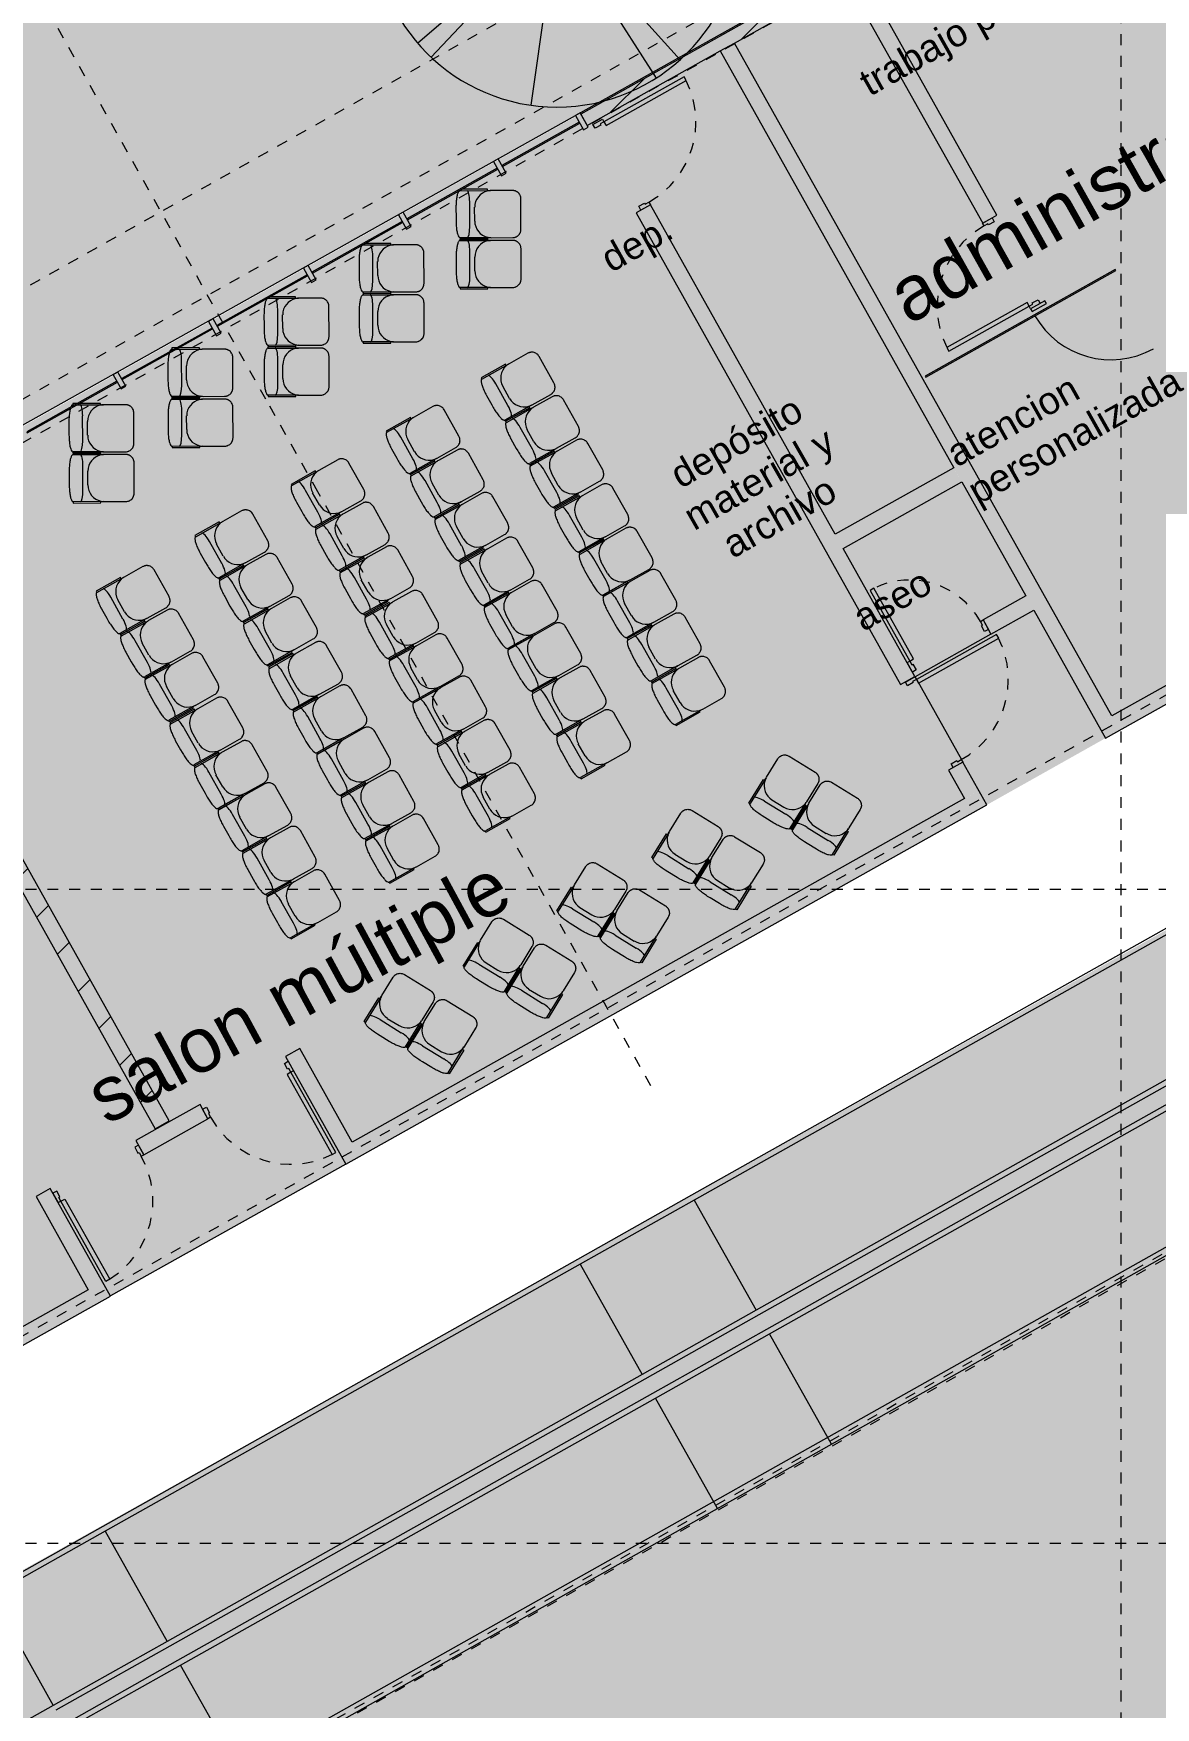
# Model space of a CAD drawing. Header units: metres. Extents: x -11.7 to 73.2, y 41.7 to 99.3.
# Drawn here: x 32.16 to 42.45, y 63.12 to 78.48 of the extents above; entities that cross this region are included whole.
import ezdxf

# ---------------------------------------------------------------- set-up
doc = ezdxf.new("R2010")
doc.units = ezdxf.units.M
for name, pattern in [('Basculante', [0.004, 0.0025, -0.0015]), ('LineaDiscontinua-1_5mm', [0.003, 0.0015, -0.0015]), ('LíneaDeRejilla', [0.021, 0.012, -0.003, 0.003, -0.003]), ('Oculto', [0.006, 0.004, -0.002]), ('Overhead', [0.004, 0.0025, -0.0015])]:
    doc.linetypes.add(name, pattern=pattern)
for name, color, linetype, lineweight in [('A-BRND', 11, 'Continuous', 5), ('A-DETL-GENF', 92, 'Continuous', 5), ('A-DETL-LNOC', 90, 'Oculto', 5), ('A-FLOR-PROY', 1, 'Overhead', 5), ('A-GLAZ-CURT', 52, 'Continuous', 9), ('A-GLAZ-CWMG', 51, 'Continuous', 13), ('A-MURO-ACHU', 111, 'Continuous', 9), ('A-PISO', 51, 'Continuous', 9), ('A-PISO-ACHU', 8, 'Continuous', 9), ('A-PISO-RAMP', 51, 'Continuous', 5), ('A-PSAJ-ARBOL', 71, 'Continuous', 5), ('A-PUER', 31, 'Continuous', 5), ('A-PUER-MARC', 31, 'Continuous', 9), ('A-TEXT-NOTA', 2, 'Continuous', 5), ('A-VENT-CORT', 52, 'Continuous', 5), ('A-VENT-CORT-MARC', 51, 'Continuous', 5), ('A-WALL', 113, 'Continuous', 18), ('I-MOBI', 30, 'Continuous', 5), ('S-REJI', 1, 'Continuous', 5)]:
    doc.layers.add(name, color=color, linetype=linetype, lineweight=lineweight)
doc.styles.add('Arial', font='Arial.ttf', dxfattribs={"height": 0.5})
doc.styles.add('Arial_3', font='Arial.ttf', dxfattribs={"height": 0.25})
pattern_1 = [(45, (0, 0), (-0.265165, 0.265165), [])]

# ---------------------------------------------------------------- blocks, each defined once
blk = doc.blocks.new('Puerta-Batiente-HojaLisa - 900x2200-1042010-Nivel 1')
at = {"layer": 'A-PUER'}
for p, q in [((-0.422, -0.919), (-0.422, -0.075)), ((-0.422, -0.075), (-0.382, -0.075)), ((-0.382, -0.075), (-0.382, -0.919)), ((-0.382, -0.919), (-0.422, -0.919))]:
    blk.add_line(p, q, dxfattribs=at)
at = {"layer": 'A-PUER', "linetype": 'LineaDiscontinua-1_5mm'}
blk.add_arc((-0.422, -0.075), 0.844, 272.7165, 0, dxfattribs=at)
at = {"layer": 'A-PUER-MARC'}
for p, q in [((-0.41, 0.025), (-0.45, 0.025)), ((-0.45, 0.025), (-0.45, -0.075)), ((-0.41, -0.035), (-0.41, 0.025)), ((0.45, 0.025), (0.41, 0.025)), ((0.41, 0.025), (0.41, -0.035)), ((0.45, -0.075), (0.45, 0.025)), ((-0.45, -0.075), (-0.422, -0.075)), ((-0.422, -0.075), (-0.422, -0.035)), ((-0.422, -0.035), (-0.41, -0.035)), ((0.41, -0.035), (0.422, -0.035)), ((0.422, -0.035), (0.422, -0.075)), ((0.422, -0.075), (0.45, -0.075))]:
    blk.add_line(p, q, dxfattribs=at)
blk = doc.blocks.new('Puerta-Batiente-HojaLisa - 900x2200-1042033-Nivel 1')
at = {"layer": 'A-PUER'}
for p, q in [((-0.382, 0.919), (-0.422, 0.919)), ((-0.422, 0.919), (-0.422, 0.075)), ((-0.382, 0.075), (-0.382, 0.919)), ((-0.422, 0.075), (-0.382, 0.075))]:
    blk.add_line(p, q, dxfattribs=at)
at = {"layer": 'A-PUER', "linetype": 'LineaDiscontinua-1_5mm'}
blk.add_arc((-0.422, 0.075), 0.844, 360, 87.2835, dxfattribs=at)
at = {"layer": 'A-PUER-MARC'}
for p, q in [((-0.45, -0.025), (-0.45, 0.075)), ((-0.45, 0.075), (-0.422, 0.075)), ((-0.422, 0.075), (-0.422, 0.035)), ((-0.422, 0.035), (-0.41, 0.035)), ((-0.41, 0.035), (-0.41, -0.025)), ((0.41, 0.035), (0.422, 0.035)), ((0.41, -0.025), (0.41, 0.035)), ((0.422, 0.035), (0.422, 0.075)), ((0.422, 0.075), (0.45, 0.075)), ((0.45, 0.075), (0.45, -0.025)), ((-0.41, -0.025), (-0.45, -0.025)), ((0.45, -0.025), (0.41, -0.025))]:
    blk.add_line(p, q, dxfattribs=at)
blk = doc.blocks.new('M_RPC Tree - Deciduous - Scarlet Oak - 6 mts-1356157-Nivel 1')
at = {"layer": 'A-PSAJ-ARBOL'}
for q in [(-0.539, 1.598), (-0.239, 1.669), (0.634, 1.563), (-0.848, 1.458), (1.032, 1.334), (-1.409, 0.927), (-1.323, 1.046), (1.585, 0.575), (1.673, 0.215), (-1.615, -0.485), (-1.277, -1.101), (-1.155, -1.229), (-0.24, -1.669), (0.91, -1.42), (1.129, -1.253), (1.587, -0.57)]:
    blk.add_line((0, 0), q, dxfattribs=at)
for start, end in [(360, 180), (180, 360)]:
    blk.add_arc((0, 0), 1.687, start, end, dxfattribs=at)
blk = doc.blocks.new('Panel de sistema - Vidrio-10-1633758-Nivel 1')
at = {"layer": 'A-GLAZ-CURT'}
for p, q in [((0.475, 0.005), (-0.475, 0.005)), ((-0.475, 0.005), (-0.475, -0.005)), ((0.475, -0.005), (0.475, 0.005)), ((-0.475, -0.005), (0.475, -0.005))]:
    blk.add_line(p, q, dxfattribs=at)
blk = doc.blocks.new('Panel de sistema - Vidrio-10-1771771-Nivel 1')
at = {"layer": 'A-GLAZ-CURT'}
for p, q in [((0.406, 0.005), (-0.406, 0.005)), ((-0.406, 0.005), (-0.406, -0.005)), ((0.406, -0.005), (0.406, 0.005)), ((-0.406, -0.005), (0.406, -0.005))]:
    blk.add_line(p, q, dxfattribs=at)
blk = doc.blocks.new('Montante rectangular - 50x150-V2-Nivel 1')
at = {"layer": 'A-GLAZ-CWMG'}
for p, q in [((-0.025, 0.075), (0.025, 0.075)), ((-0.025, -0.075), (-0.025, 0.075)), ((0.025, 0.075), (0.025, -0.075)), ((0.025, -0.075), (-0.025, -0.075))]:
    blk.add_line(p, q, dxfattribs=at)
blk = doc.blocks.new('M_Door-Curtain-Wall-Single-Glass - M_Door-Curtain-Wall-Single-Glass-1594225-Nivel 1')
at = {"layer": 'A-PUER'}
blk.add_arc((0.4, 0.0508), 0.8, 90.36112, 180, dxfattribs=at)
blk = doc.blocks.new('Panel de sistema - Vidrio-10-1113093-Nivel 1')
at = {"layer": 'A-GLAZ-CURT'}
for p, q in [((0.5, 0.005), (-0.5, 0.005)), ((-0.5, 0.005), (-0.5, -0.005)), ((0.5, -0.005), (0.5, 0.005)), ((-0.5, -0.005), (0.5, -0.005))]:
    blk.add_line(p, q, dxfattribs=at)
blk = doc.blocks.new('Montante rectangular - 50x150-1633856-Nivel 1')
at = {"layer": 'A-GLAZ-CWMG'}
for p, q in [((-0.05, 0.075), (0, 0.075)), ((-0.05, -0.075), (-0.05, 0.075)), ((0, 0.075), (0, -0.075)), ((0, -0.075), (-0.05, -0.075))]:
    blk.add_line(p, q, dxfattribs=at)
blk = doc.blocks.new('Puerta-Batiente-HojaLisa - 800x2200-1180584-Nivel 1')
at = {"layer": 'A-PUER'}
for p, q in [((-0.332, 0.819), (-0.372, 0.819)), ((-0.372, 0.819), (-0.372, 0.075)), ((-0.332, 0.075), (-0.332, 0.819)), ((-0.372, 0.075), (-0.332, 0.075))]:
    blk.add_line(p, q, dxfattribs=at)
at = {"layer": 'A-PUER', "linetype": 'LineaDiscontinua-1_5mm'}
blk.add_arc((-0.372, 0.075), 0.744, 360, 86.9181, dxfattribs=at)
at = {"layer": 'A-PUER-MARC'}
for p, q in [((-0.4, -0.025), (-0.4, 0.075)), ((-0.4, 0.075), (-0.372, 0.075)), ((-0.372, 0.075), (-0.372, 0.035)), ((-0.372, 0.035), (-0.36, 0.035)), ((-0.36, 0.035), (-0.36, -0.025)), ((0.36, 0.035), (0.372, 0.035)), ((0.36, -0.025), (0.36, 0.035)), ((0.372, 0.035), (0.372, 0.075)), ((0.372, 0.075), (0.4, 0.075)), ((0.4, 0.075), (0.4, -0.025)), ((-0.36, -0.025), (-0.4, -0.025)), ((0.4, -0.025), (0.36, -0.025))]:
    blk.add_line(p, q, dxfattribs=at)
blk = doc.blocks.new('M_Seating-Auditorium - 457 x 610mm-1699441-Nivel 1')
at = {"layer": 'I-MOBI'}
for p, q in [((0.3, 0.495), (0.021, 0.495)), ((-0.055, 0.419), (-0.055, 0.222)), ((0.377, 0.222), (0.377, 0.419)), ((-0.052, 0.19), (-0.068, 0.19)), ((-0.068, 0.19), (-0.068, -0.065)), ((-0.055, -0.064), (-0.055, 0.215)), ((0.389, 0.19), (0.373, 0.19)), ((0.377, 0.215), (0.377, -0.064)), ((0.389, -0.065), (0.389, 0.19)), ((0.275, 0.025), (0.046, 0.025)), ((0.224, 0.07), (0.097, 0.07)), ((-0.068, -0.065), (-0.055, -0.065)), ((0.097, -0.101), (0.197, -0.101)), ((0.197, -0.101), (0.224, -0.101)), ((0.377, -0.065), (0.389, -0.065))]:
    blk.add_line(p, q, dxfattribs=at)
for centre, major_axis, ratio, start_param, end_param in [((0.097, 0.222), (-0.152, 0), 0.996195, 0.209748, 1.570796), ((0.224, 0.222), (0.152, 0), 0.996195, 4.712389, 6.067787), ((0.046, 0.001), (0.102, 0), 0.236052, 1.570796, 3.141593), ((0.275, 0.001), (0.102, 0), 0.236052, 0, 1.570796)]:
    blk.add_ellipse(centre, major_axis=major_axis, ratio=ratio, start_param=start_param, end_param=end_param, dxfattribs=at)
for points, knots in [([(0.021, 0.495), (0.015, 0.495), (0.007, 0.494), (-0.004, 0.491), (-0.015, 0.486), (-0.027, 0.479), (-0.037, 0.469), (-0.042, 0.461), (-0.046, 0.455), (-0.049, 0.45), (-0.051, 0.444), (-0.053, 0.438), (-0.055, 0.429), (-0.055, 0.423), (-0.055, 0.419)], [0, 0, 0, 0, 0.142857, 0.214286, 0.285714, 0.428571, 0.571429, 0.625, 0.678571, 0.732143, 0.785714, 0.839286, 0.892857, 1, 1, 1, 1]), ([(0.377, 0.419), (0.377, 0.425), (0.376, 0.433), (0.372, 0.444), (0.368, 0.454), (0.361, 0.466), (0.351, 0.476), (0.343, 0.482), (0.337, 0.485), (0.332, 0.488), (0.326, 0.49), (0.319, 0.492), (0.311, 0.494), (0.305, 0.495), (0.3, 0.495)], [0, 0, 0, 0, 0.142857, 0.214286, 0.285714, 0.428571, 0.571429, 0.625, 0.678571, 0.732143, 0.785714, 0.839286, 0.892857, 1, 1, 1, 1]), ([(0.224, -0.101), (0.232, -0.101), (0.248, -0.1), (0.271, -0.099), (0.294, -0.097), (0.321, -0.093), (0.35, -0.086), (0.368, -0.078), (0.375, -0.07), (0.377, -0.067), (0.377, -0.065)], [0, 0, 0, 0, 0.1, 0.2, 0.3, 0.4, 0.6, 0.8, 0.9, 1, 1, 1, 1])]:
    blk.add_open_spline(points, degree=3, knots=knots, dxfattribs=at)
for points in [[(-0.055, 0.222), (-0.055, 0.217), (-0.055, 0.206), (-0.053, 0.195), (-0.052, 0.19)], [(0.373, 0.19), (0.374, 0.195), (0.376, 0.206), (0.377, 0.217), (0.377, 0.222)], [(-0.055, -0.065), (-0.055, -0.067), (-0.054, -0.071), (-0.048, -0.076), (-0.039, -0.081), (-0.027, -0.086), (-0.011, -0.091), (0.007, -0.094), (0.028, -0.097), (0.05, -0.099), (0.073, -0.101), (0.089, -0.101), (0.097, -0.101)]]:
    blk.add_open_spline(points, degree=3, dxfattribs=at)
blk = doc.blocks.new('M_Seating-Auditorium - 457 x 610mm-V31-Nivel 1')
at = {"layer": 'I-MOBI'}
for p, q in [((0.3, 0.495), (0.021, 0.495)), ((-0.055, 0.419), (-0.055, 0.222)), ((0.377, 0.222), (0.377, 0.419)), ((-0.052, 0.19), (-0.068, 0.19)), ((-0.068, 0.19), (-0.068, -0.001)), ((-0.055, -0.024), (-0.055, 0.215)), ((0.389, 0.19), (0.373, 0.19)), ((0.377, 0.215), (0.377, -0.064)), ((0.389, -0.065), (0.389, 0.19)), ((0.275, 0.025), (0.046, 0.025)), ((0.224, 0.07), (0.097, 0.07)), ((-0.068, -0.021), (-0.068, -0.065)), ((-0.068, -0.065), (-0.055, -0.065)), ((-0.055, -0.064), (-0.055, -0.044)), ((0.097, -0.101), (0.197, -0.101)), ((0.197, -0.101), (0.224, -0.101)), ((0.377, -0.065), (0.389, -0.065))]:
    blk.add_line(p, q, dxfattribs=at)
for centre, major_axis, ratio, start_param, end_param in [((0.097, 0.222), (-0.152, 0), 0.996195, 0.209748, 1.570796), ((0.224, 0.222), (0.152, 0), 0.996195, 4.712389, 6.067787), ((0.046, 0.001), (0.102, 0), 0.236052, 1.570796, 3.141593), ((0.275, 0.001), (0.102, 0), 0.236052, 0, 1.570796)]:
    blk.add_ellipse(centre, major_axis=major_axis, ratio=ratio, start_param=start_param, end_param=end_param, dxfattribs=at)
for points, knots in [([(0.021, 0.495), (0.015, 0.495), (0.007, 0.494), (-0.004, 0.491), (-0.015, 0.486), (-0.027, 0.479), (-0.037, 0.469), (-0.042, 0.461), (-0.046, 0.455), (-0.049, 0.45), (-0.051, 0.444), (-0.053, 0.438), (-0.055, 0.429), (-0.055, 0.423), (-0.055, 0.419)], [0, 0, 0, 0, 0.142857, 0.214286, 0.285714, 0.428571, 0.571429, 0.625, 0.678571, 0.732143, 0.785714, 0.839286, 0.892857, 1, 1, 1, 1]), ([(0.377, 0.419), (0.377, 0.425), (0.376, 0.433), (0.372, 0.444), (0.368, 0.454), (0.361, 0.466), (0.351, 0.476), (0.343, 0.482), (0.337, 0.485), (0.332, 0.488), (0.326, 0.49), (0.319, 0.492), (0.311, 0.494), (0.305, 0.495), (0.3, 0.495)], [0, 0, 0, 0, 0.142857, 0.214286, 0.285714, 0.428571, 0.571429, 0.625, 0.678571, 0.732143, 0.785714, 0.839286, 0.892857, 1, 1, 1, 1]), ([(-0.055, -0.065), (-0.055, -0.067), (-0.054, -0.071), (-0.048, -0.076), (-0.041, -0.08), (-0.035, -0.083), (-0.034, -0.083)], [0, 0, 0, 0, 0.1, 0.2, 0.3, 0.3410206, 0.3410206, 0.3410206, 0.3410206]), ([(-0.02, -0.088), (-0.017, -0.089), (-0.008, -0.091), (0.007, -0.094), (0.028, -0.097), (0.05, -0.099), (0.073, -0.101), (0.089, -0.101), (0.097, -0.101)], [0.4432383, 0.4432383, 0.4432383, 0.4432383, 0.5, 0.6, 0.7, 0.8, 0.9, 1, 1, 1, 1]), ([(0.224, -0.101), (0.232, -0.101), (0.248, -0.1), (0.271, -0.099), (0.294, -0.097), (0.321, -0.093), (0.35, -0.086), (0.368, -0.078), (0.375, -0.07), (0.377, -0.067), (0.377, -0.065)], [0, 0, 0, 0, 0.1, 0.2, 0.3, 0.4, 0.6, 0.8, 0.9, 1, 1, 1, 1])]:
    blk.add_open_spline(points, degree=3, knots=knots, dxfattribs=at)
for points in [[(-0.055, 0.222), (-0.055, 0.217), (-0.055, 0.206), (-0.053, 0.195), (-0.052, 0.19)], [(0.373, 0.19), (0.374, 0.195), (0.376, 0.206), (0.377, 0.217), (0.377, 0.222)]]:
    blk.add_open_spline(points, degree=3, dxfattribs=at)
blk = doc.blocks.new('M_Seating-Auditorium - 457 x 610mm-V33-Nivel 1')
at = {"layer": 'I-MOBI'}
for p, q in [((0.3, 0.495), (0.021, 0.495)), ((-0.055, 0.419), (-0.055, 0.222)), ((0.377, 0.222), (0.377, 0.419)), ((-0.052, 0.19), (-0.068, 0.19)), ((-0.068, 0.19), (-0.068, -0.046)), ((-0.055, -0.064), (-0.055, 0.215)), ((0.389, 0.19), (0.373, 0.19)), ((0.377, 0.215), (0.377, -0.064)), ((0.389, -0.065), (0.389, 0.19)), ((0.275, 0.025), (0.046, 0.025)), ((0.224, 0.07), (0.097, 0.07)), ((0.097, -0.101), (0.197, -0.101)), ((0.197, -0.101), (0.224, -0.101)), ((0.377, -0.065), (0.389, -0.065))]:
    blk.add_line(p, q, dxfattribs=at)
for centre, major_axis, ratio, start_param, end_param in [((0.097, 0.222), (-0.152, 0), 0.996195, 0.209748, 1.570796), ((0.224, 0.222), (0.152, 0), 0.996195, 4.712389, 6.067787), ((0.046, 0.001), (0.102, 0), 0.236052, 1.570796, 3.141593), ((0.275, 0.001), (0.102, 0), 0.236052, 0, 1.570796)]:
    blk.add_ellipse(centre, major_axis=major_axis, ratio=ratio, start_param=start_param, end_param=end_param, dxfattribs=at)
for points, knots in [([(0.021, 0.495), (0.015, 0.495), (0.007, 0.494), (-0.004, 0.491), (-0.015, 0.486), (-0.027, 0.479), (-0.037, 0.469), (-0.042, 0.461), (-0.046, 0.455), (-0.049, 0.45), (-0.051, 0.444), (-0.053, 0.438), (-0.055, 0.429), (-0.055, 0.423), (-0.055, 0.419)], [0, 0, 0, 0, 0.142857, 0.214286, 0.285714, 0.428571, 0.571429, 0.625, 0.678571, 0.732143, 0.785714, 0.839286, 0.892857, 1, 1, 1, 1]), ([(0.377, 0.419), (0.377, 0.425), (0.376, 0.433), (0.372, 0.444), (0.368, 0.454), (0.361, 0.466), (0.351, 0.476), (0.343, 0.482), (0.337, 0.485), (0.332, 0.488), (0.326, 0.49), (0.319, 0.492), (0.311, 0.494), (0.305, 0.495), (0.3, 0.495)], [0, 0, 0, 0, 0.142857, 0.214286, 0.285714, 0.428571, 0.571429, 0.625, 0.678571, 0.732143, 0.785714, 0.839286, 0.892857, 1, 1, 1, 1]), ([(0.224, -0.101), (0.232, -0.101), (0.248, -0.1), (0.271, -0.099), (0.294, -0.097), (0.321, -0.093), (0.35, -0.086), (0.368, -0.078), (0.375, -0.07), (0.377, -0.067), (0.377, -0.065)], [0, 0, 0, 0, 0.1, 0.2, 0.3, 0.4, 0.6, 0.8, 0.9, 1, 1, 1, 1])]:
    blk.add_open_spline(points, degree=3, knots=knots, dxfattribs=at)
for points in [[(-0.055, 0.222), (-0.055, 0.217), (-0.055, 0.206), (-0.053, 0.195), (-0.052, 0.19)], [(0.373, 0.19), (0.374, 0.195), (0.376, 0.206), (0.377, 0.217), (0.377, 0.222)], [(-0.055, -0.065), (-0.055, -0.067), (-0.054, -0.071), (-0.048, -0.076), (-0.039, -0.081), (-0.027, -0.086), (-0.011, -0.091), (0.007, -0.094), (0.028, -0.097), (0.05, -0.099), (0.073, -0.101), (0.089, -0.101), (0.097, -0.101)]]:
    blk.add_open_spline(points, degree=3, dxfattribs=at)
blk = doc.blocks.new('M_Seating-Auditorium - 457 x 610mm-1736665-Nivel 1')
at = {"layer": 'I-MOBI'}
for p, q in [((-0.068, 0.065), (-0.055, 0.065)), ((-0.068, -0.19), (-0.068, 0.065)), ((-0.055, 0.064), (-0.055, -0.215)), ((0.097, 0.101), (0.197, 0.101)), ((0.197, 0.101), (0.224, 0.101)), ((0.377, 0.065), (0.389, 0.065)), ((0.377, -0.215), (0.377, 0.064)), ((0.389, 0.065), (0.389, -0.19)), ((0.275, -0.025), (0.046, -0.025)), ((0.224, -0.07), (0.097, -0.07)), ((-0.052, -0.19), (-0.068, -0.19)), ((-0.055, -0.419), (-0.055, -0.222)), ((0.389, -0.19), (0.373, -0.19)), ((0.377, -0.222), (0.377, -0.419)), ((0.3, -0.495), (0.021, -0.495))]:
    blk.add_line(p, q, dxfattribs=at)
for centre, major_axis, ratio, start_param, end_param in [((0.046, -0.001), (-0.102, 0), 0.236052, 0, 1.570796), ((0.097, -0.222), (0.152, 0), 0.996195, 1.570796, 2.931845), ((0.224, -0.222), (0.152, 0), 0.996195, 0.215398, 1.570796), ((0.275, -0.001), (-0.102, 0), 0.236052, 1.570796, 3.141593)]:
    blk.add_ellipse(centre, major_axis=major_axis, ratio=ratio, start_param=start_param, end_param=end_param, dxfattribs=at)
for points, knots in [([(-0.055, 0.065), (-0.055, 0.067), (-0.054, 0.071), (-0.046, 0.078), (-0.028, 0.087), (0, 0.093), (0.028, 0.097), (0.05, 0.099), (0.073, 0.101), (0.089, 0.101), (0.097, 0.101)], [-1, -1, -1, -1, -0.9, -0.8, -0.6, -0.4, -0.3, -0.2, -0.1, 0, 0, 0, 0]), ([(0.021, -0.495), (0.017, -0.495), (0.01, -0.494), (0.002, -0.492), (-0.004, -0.49), (-0.01, -0.488), (-0.016, -0.485), (-0.021, -0.482), (-0.029, -0.476), (-0.039, -0.466), (-0.047, -0.454), (-0.051, -0.444), (-0.054, -0.433), (-0.055, -0.425), (-0.055, -0.419)], [-1, -1, -1, -1, -0.892857, -0.839286, -0.785714, -0.732143, -0.678571, -0.625, -0.571429, -0.428571, -0.285714, -0.214286, -0.142857, 0, 0, 0, 0]), ([(0.377, -0.419), (0.377, -0.423), (0.376, -0.429), (0.374, -0.438), (0.372, -0.444), (0.37, -0.45), (0.367, -0.455), (0.364, -0.461), (0.358, -0.469), (0.348, -0.479), (0.336, -0.486), (0.326, -0.491), (0.315, -0.494), (0.306, -0.495), (0.3, -0.495)], [-1, -1, -1, -1, -0.892857, -0.839286, -0.785714, -0.732143, -0.678571, -0.625, -0.571429, -0.428571, -0.285714, -0.214286, -0.142857, 0, 0, 0, 0])]:
    blk.add_open_spline(points, degree=3, knots=knots, dxfattribs=at)
for points in [[(0.224, 0.101), (0.232, 0.101), (0.248, 0.1), (0.271, 0.099), (0.294, 0.097), (0.314, 0.094), (0.332, 0.09), (0.348, 0.086), (0.361, 0.081), (0.37, 0.076), (0.375, 0.07), (0.377, 0.067), (0.377, 0.065)], [(-0.055, -0.222), (-0.055, -0.217), (-0.055, -0.206), (-0.053, -0.195), (-0.052, -0.19)], [(0.373, -0.19), (0.374, -0.195), (0.376, -0.206), (0.377, -0.217), (0.377, -0.222)]]:
    blk.add_open_spline(points, degree=3, dxfattribs=at)
blk = doc.blocks.new('Top Rail Type - Top Rail_Internal_-V35-Nivel 1')
at = {"layer": 'A-BRND'}
for p, q in [((42.554, 70.269), (38.196, 67.819)), ((42.579, 70.226), (38.221, 67.775)), ((38.196, 67.819), (37.15, 67.231)), ((38.221, 67.775), (37.175, 67.187)), ((37.15, 67.231), (32.792, 64.78)), ((37.175, 67.187), (32.816, 64.737)), ((32.792, 64.78), (31.746, 64.192)), ((32.816, 64.737), (31.77, 64.149))]:
    blk.add_line(p, q, dxfattribs=at)
at = {"layer": 'A-BRND', "linetype": 'Basculante'}
for p, q in [((39.464, 65.564), (43.822, 68.014)), ((39.489, 65.52), (43.847, 67.97)), ((38.418, 64.975), (39.464, 65.564)), ((38.443, 64.932), (39.489, 65.52)), ((34.06, 62.525), (38.418, 64.975)), ((34.084, 62.481), (38.443, 64.932))]:
    blk.add_line(p, q, dxfattribs=at)
blk = doc.blocks.new('Top Rail Type - Top Rail_Internal_-V36-Nivel 1')
at = {"layer": 'A-BRND'}
for p, q in [((43.147, 69.215), (38.789, 66.765)), ((43.172, 69.171), (38.813, 66.721)), ((38.887, 66.59), (43.245, 69.041)), ((38.911, 66.547), (43.27, 68.997)), ((38.789, 66.765), (37.743, 66.176)), ((38.813, 66.721), (37.767, 66.133)), ((37.841, 66.002), (38.887, 66.59)), ((37.865, 65.958), (38.911, 66.547)), ((37.743, 66.176), (33.384, 63.726)), ((37.767, 66.133), (33.409, 63.682)), ((33.483, 63.552), (37.841, 66.002)), ((33.507, 63.508), (37.865, 65.958)), ((33.384, 63.726), (32.338, 63.138)), ((33.409, 63.682), (32.363, 63.094)), ((32.437, 62.963), (33.483, 63.552)), ((32.461, 62.92), (33.507, 63.508)), ((32.338, 63.138), (31.759, 62.812))]:
    blk.add_line(p, q, dxfattribs=at)

msp = doc.modelspace()

# ---------------------------------------------------------------- hatches: boundary and pattern name
at = {"layer": 'A-DETL-GENF'}
h = msp.add_hatch(color=9, dxfattribs=at)
h.paths.add_polyline_path([(42.052, 72.219), (43.761, 73.176), (43.199, 74.15), (43.252, 74.181), (43.667, 73.441), (43.689, 73.453), (43.554, 73.694), (43.558, 73.696), (43.279, 74.195), (43.334, 74.226), (43.341, 74.213), (44.737, 74.996), (44.62, 75.204), (45.299, 75.583), (45.798, 75.861), (45.871, 75.73), (44.824, 75.146), (45.411, 74.101), (48.022, 75.565), (47.439, 76.604), (46.482, 76.07), (46.409, 76.201), (47.366, 76.734), (46.324, 78.594), (43.713, 77.13), (44.36, 75.975), (44.229, 75.902), (43.508, 77.188), (46.25, 78.725), (44.56, 81.739), (44.609, 81.768), (44.555, 81.87), (44.569, 81.877), (44.56, 81.892), (38.46, 78.473), (38.526, 78.357), (38.591, 78.393), (42.048, 72.226)], flags=0)
h.paths.add_polyline_path([(41.322, 75.93), (41.308, 75.954), (41.439, 76.028), (41.453, 76.003), (41.329, 75.934)], flags=0)
h.paths.add_polyline_path([(40.868, 76.739), (39.617, 78.968), (39.748, 79.042), (40.999, 76.813), (40.955, 76.788)], flags=0)
h.paths.add_polyline_path([(44.135, 79.393), (43.842, 79.917), (44.365, 80.21), (44.479, 80.62), (44.187, 81.142), (44.71, 81.435), (45.444, 80.127), (44.146, 79.399)], flags=0)
h.paths.add_polyline_path([(43.827, 80.433), (43.873, 80.38), (43.851, 80.376), (43.842, 80.38), (43.834, 80.389), (43.828, 80.41)], flags=0)
h.paths.add_polyline_path([(44.082, 80.249), (44.018, 80.264), (43.918, 80.297), (43.882, 80.314), (43.872, 80.334), (43.872, 80.353), (43.876, 80.382), (43.827, 80.433), (43.843, 80.529), (43.868, 80.624), (43.894, 80.69), (43.927, 80.752), (43.978, 80.82), (43.991, 80.827), (44.005, 80.831), (44.023, 80.821), (44.035, 80.804), (44.043, 80.825), (44.064, 80.853), (44.069, 80.855), (44.087, 80.856), (44.226, 80.804), (44.233, 80.801), (44.282, 80.771), (44.289, 80.745), (44.287, 80.727), (44.341, 80.696), (44.402, 80.651), (44.41, 80.638), (44.415, 80.618), (44.415, 80.587), (44.41, 80.553), (44.39, 80.476), (44.363, 80.4), (44.31, 80.295), (44.289, 80.277), (44.276, 80.27), (44.257, 80.264), (44.233, 80.262), (44.114, 80.277), (44.111, 80.263), (44.102, 80.253), (44.096, 80.25)], flags=0)
for color, points in [(7, [(33.895, 67.471), (35.022, 68.106), (34.47, 69.092), (34.601, 69.166), (35.081, 68.308), (40.701, 71.459), (40.555, 71.72), (40.685, 71.794), (40.905, 71.401), (41.995, 72.014), (41.337, 73.188), (40.944, 72.968), (40.871, 73.099), (41.264, 73.319), (40.677, 74.365), (39.586, 73.754), (40.245, 72.579), (40.115, 72.505), (37.687, 76.836), (37.818, 76.909), (39.513, 73.885), (40.603, 74.496), (38.46, 78.32), (38.526, 78.357), (38.465, 78.465), (30.298, 73.887), (33.341, 68.459), (33.685, 68.652), (33.758, 68.521), (33.414, 68.329), (33.894, 67.473)]), (10, [(51.012, 55.917), (54.381, 55.919), (54.381, 73.997), (49.207, 71.088), (47.969, 73.285), (26.695, 61.379), (27.997, 59.062), (49.236, 71.036), (49.236, 55.917), (49.279, 55.917)])]:
    msp.add_hatch(color=color, dxfattribs=at).paths.add_polyline_path(points, flags=0)
h = msp.add_hatch(color=7, dxfattribs=at)
h.paths.add_polyline_path([(25.241, 62.621), (26.287, 63.209), (26.217, 63.334), (26.17, 63.307), (25.727, 64.098), (25.6, 64.027), (25.551, 64.114), (25.678, 64.185), (25.535, 64.441), (26.328, 64.886), (26.964, 63.758), (28.008, 64.344), (27.373, 65.477), (28.167, 65.922), (28.803, 64.789), (29.84, 65.37), (29.207, 66.499), (30.001, 66.944), (30.634, 65.815), (32.66, 66.951), (32.18, 67.809), (32.311, 67.882), (32.865, 66.894), (33.894, 67.473), (33.414, 68.329), (33.169, 68.191), (33.096, 68.322), (33.341, 68.459), (30.292, 73.898), (21.638, 69.049), (25.241, 62.622)], flags=0)
h.paths.add_polyline_path([(25.532, 64.446), (25.19, 65.056), (25.984, 65.501), (26.326, 64.891), (25.535, 64.447)], flags=0)
h.paths.add_polyline_path([(27.364, 65.473), (27.021, 66.084), (27.815, 66.529), (28.157, 65.918), (27.373, 65.479)], flags=0)
h.paths.add_polyline_path([(24.781, 65.787), (24.095, 67.007), (24.889, 67.452), (25.574, 66.232), (24.817, 65.807)], flags=0)
h.paths.add_polyline_path([(29.198, 66.496), (28.856, 67.106), (29.65, 67.551), (29.992, 66.941), (29.207, 66.501)], flags=0)
h.paths.add_polyline_path([(26.609, 66.82), (25.923, 68.041), (26.717, 68.486), (27.403, 67.265), (26.729, 66.888)], flags=0)
h.paths.add_polyline_path([(23.683, 67.737), (23.34, 68.348), (23.344, 68.35), (22.71, 69.481), (23.504, 69.926), (24.139, 68.792), (24.136, 68.79), (24.476, 68.182), (24.205, 68.03)], flags=0)
h.paths.add_polyline_path([(28.441, 67.847), (27.755, 69.068), (28.549, 69.512), (29.234, 68.292), (28.891, 68.099)], flags=0)
h.paths.add_polyline_path([(25.513, 68.767), (25.171, 69.377), (25.183, 69.384), (24.548, 70.517), (25.342, 70.962), (25.978, 69.828), (25.965, 69.821), (26.307, 69.212), (25.923, 68.996)], flags=0)
h.paths.add_polyline_path([(27.354, 69.798), (27.012, 70.409), (27.015, 70.411), (26.38, 71.543), (27.174, 71.988), (27.808, 70.854), (27.806, 70.852), (28.147, 70.243), (27.403, 69.826)], flags=0)
at = {"layer": 'A-MURO-ACHU', "lineweight": 5}
h = msp.add_hatch(dxfattribs=at)
h.set_pattern_fill('FP_1', color=256, style=0, pattern_type=2)
h.set_pattern_definition(pattern_1)
h.paths.add_polyline_path([(37.239, 77.635), (39.763, 79.05), (39.748, 79.076), (50.216, 84.944), (50.23, 84.918), (54.311, 87.205), (54.311, 87.343), (37.18, 77.74), (37.203, 77.7)], flags=0)
at = {"layer": 'A-MURO-ACHU'}
h = msp.add_hatch(color=256, dxfattribs=at)
h.paths.add_polyline_path([(41.322, 75.93), (41.453, 76.003), (41.439, 76.028), (41.308, 75.954), (41.319, 75.935)], flags=0)
h.paths.add_polyline_path([(40.868, 76.739), (40.999, 76.813), (39.748, 79.042), (39.617, 78.968), (40.328, 77.7)], flags=0)
for points in [[(41.921, 72.145), (42.052, 72.219), (38.591, 78.393), (38.46, 78.32), (41.88, 72.219)], [(39.586, 73.754), (40.677, 74.365), (40.603, 74.496), (39.513, 73.885)], [(40.944, 72.968), (41.337, 73.188), (41.264, 73.319), (40.871, 73.099)], [(41.995, 72.014), (43.967, 73.12), (43.892, 73.25), (41.921, 72.145)], [(35.154, 68.177), (40.904, 71.403), (40.832, 71.532), (35.081, 68.308), (35.153, 68.179)], [(35.024, 68.104), (35.153, 68.179), (34.601, 69.166), (34.47, 69.092), (35.022, 68.106)], [(33.414, 68.329), (33.758, 68.521), (33.685, 68.652), (33.341, 68.459), (33.403, 68.349)], [(33.169, 68.191), (33.414, 68.329), (33.341, 68.459), (33.096, 68.322)], [(32.66, 66.951), (32.791, 67.025), (32.311, 67.882), (32.18, 67.809), (32.444, 67.338)], [(26.419, 63.281), (32.864, 66.896), (32.791, 67.025), (30.634, 65.815), (30.637, 65.81), (29.843, 65.365), (29.84, 65.37), (26.962, 63.757), (26.964, 63.752), (26.348, 63.407), (26.418, 63.283)]]:
    msp.add_hatch(color=256, dxfattribs=at).paths.add_polyline_path(points, flags=0)
h = msp.add_hatch(color=256, dxfattribs=at)
h.paths.add_polyline_path([(40.701, 71.459), (40.832, 71.532), (40.685, 71.794), (40.555, 71.72)], flags=0)
h.paths.add_polyline_path([(40.115, 72.505), (40.245, 72.579), (37.818, 76.909), (37.687, 76.836), (39.223, 74.096)], flags=0)
at = {"layer": 'A-MURO-ACHU', "lineweight": 5}
h = msp.add_hatch(dxfattribs=at)
h.set_pattern_fill('FP_1', color=256, style=0, pattern_type=2)
h.set_pattern_definition(pattern_1)
h.paths.add_polyline_path([(33.272, 68.429), (33.403, 68.502), (30.84, 73.073), (30.71, 73), (33.126, 68.69)], flags=0)
at = {"layer": 'A-PISO-ACHU'}
h = msp.add_hatch(color=256, dxfattribs=at)
h.paths.add_polyline_path([(-5.714, 41.658), (19.599, 41.658), (19.605, 42.464), (40.933, 42.478), (40.946, 41.658), (44.914, 41.658), (44.914, 42.48), (49.914, 42.481), (49.914, 42.473), (54.904, 42.467), (54.904, 41.658), (54.914, 41.658), (54.914, 42.487), (58.671, 42.49), (57.849, 43.512), (57.759, 43.633), (57.679, 43.76), (57.608, 43.893), (57.547, 44.031), (57.497, 44.173), (57.458, 44.319), (57.43, 44.467), (57.413, 44.616), (57.408, 44.767), (57.416, 57.285), (57.416, 79.65), (59.917, 86.617), (59.925, 86.624), (59.917, 86.63), (59.917, 92.022), (59.937, 92.025), (59.938, 92.176), (59.913, 92.171), (59.911, 92.211), (59.893, 92.408), (59.857, 92.628), (59.826, 92.772), (59.775, 92.954), (59.72, 93.115), (59.744, 93.126), (59.671, 93.306), (59.587, 93.481), (59.489, 93.654), (59.488, 93.656), (59.386, 93.814), (59.271, 93.971), (59.146, 94.12), (59.012, 94.261), (58.87, 94.394), (58.719, 94.517), (58.562, 94.631), (58.397, 94.735), (58.227, 94.828), (58.05, 94.911), (57.87, 94.983), (57.685, 95.043), (57.496, 95.092), (57.305, 95.129), (57.079, 95.156), (56.886, 95.167), (56.707, 95.167), (56.506, 95.154), (56.311, 95.129), (56.119, 95.092), (55.93, 95.043), (55.744, 94.983), (55.563, 94.911), (55.393, 94.831), (25.532, 78.496), (-2.224, 62.875), (-2.521, 62.641), (-2.81, 62.398), (-3.092, 62.145), (-3.365, 61.884), (-3.63, 61.615), (-3.887, 61.338), (-4.184, 60.991), (-4.425, 60.691), (-4.656, 60.384), (-4.861, 60.093), (-5.072, 59.772), (-5.273, 59.444), (-5.464, 59.111), (-5.601, 58.856), (-5.77, 58.518), (-5.928, 58.175), (-6.075, 57.827), (-6.227, 57.429), (-6.336, 57.118), (26.988, 75.873), (54.461, 90.902), (54.461, 90.864), (54.482, 90.875), (54.482, 87.45), (54.461, 87.439), (54.461, 46.001), (-5.712, 46.001)], flags=0)
h.paths.add_polyline_path([(67.406, 45.89), (67.409, 50.912), (73.16, 50.909), (73.16, 51.904), (68.416, 51.907), (68.415, 93.643), (68.405, 93.658), (68.398, 93.655), (66.287, 95.202), (66.248, 95.297), (66.229, 95.323), (66.151, 95.451), (66.084, 95.584), (66.026, 95.722), (65.979, 95.864), (65.943, 96.009), (65.938, 96.009), (65.891, 96.157), (65.918, 96.156), (65.916, 97.029), (65.889, 97.163), (69.835, 99.325), (65.321, 99.325), (65.213, 99.199), (65.126, 99.017), (65.053, 98.836), (64.992, 98.651), (64.944, 98.462), (64.907, 98.27), (64.884, 98.083), (64.892, 96.089), (64.918, 95.908), (64.958, 95.718), (65.01, 95.53), (65.075, 95.346), (65.151, 95.167), (65.238, 94.993), (65.337, 94.825), (65.447, 94.664), (65.566, 94.511), (67.438, 93.14), (67.412, 55.141), (65.53, 53.447), (65.421, 53.313), (65.321, 53.172), (65.231, 53.023), (65.157, 52.879), (65.108, 52.773), (65.051, 52.623), (65.004, 52.469), (64.968, 52.313), (64.941, 52.154), (64.926, 51.995), (64.92, 50.253), (64.92, 49.186), (64.917, 49.186), (64.913, 47.95), (64.976, 47.772), (65.051, 47.597), (65.137, 47.428), (65.233, 47.265), (65.34, 47.108), (65.456, 46.957), (65.581, 46.815), (65.715, 46.681), (65.858, 46.555), (66.008, 46.439), (66.165, 46.333), (66.328, 46.236), (66.498, 46.151), (66.672, 46.076), (66.851, 46.012), (67.033, 45.96), (67.218, 45.919)], flags=0)
h.paths.add_polyline_path([(20.152, 57.717), (49.236, 57.717), (49.236, 71.036), (27.997, 59.062), (26.695, 61.379), (20.172, 57.728)], flags=0)
h.paths.add_polyline_path([(-9.942, 67.27), (-9.634, 67.277), (-9.331, 67.295), (-9.026, 67.325), (-8.723, 67.366), (-8.422, 67.419), (22.136, 84.617), (49.022, 99.325), (42.771, 99.325), (20.68, 87.24), (-11.749, 68.989), (-11.749, 67.478), (-11.725, 67.475), (-11.434, 67.435), (-11.123, 67.378), (-10.839, 67.317), (-10.554, 67.291), (-10.248, 67.275)], flags=0)
h = msp.add_hatch(color=256, dxfattribs=at)
h.paths.add_polyline_path([(36.012, 46.001), (54.461, 46.001), (54.461, 47.467), (53.111, 47.467), (53.111, 48.267), (31.566, 48.267), (31.566, 48.252), (28.891, 48.252), (28.891, 48.267), (19.841, 48.267), (19.841, 48.252), (17.216, 48.252), (17.216, 48.267), (12.185, 48.267), (12.185, 47.467), (10.835, 47.468), (10.835, 49.341), (7.078, 47.231), (1.251, 57.627), (54.482, 87.45), (54.482, 90.875), (26.928, 75.839), (-5.708, 57.472), (-5.685, 46.001), (30.706, 46.001)], flags=0)
h.paths.add_polyline_path([(54.311, 47.617), (54.311, 48.267), (53.261, 48.267), (53.261, 47.617)], flags=0)

# ---------------------------------------------------------------- linework, layer by layer
at = {"layer": 'A-DETL-LNOC'}
msp.add_line((0.996, 57.315), (42.169, 80.395), dxfattribs=at)
at = {"layer": 'A-FLOR-PROY'}
msp.add_line((44.077, 82.871), (-1.628, 57.251), dxfattribs=at)
at = {"layer": 'A-PISO'}
for p, q in [((1.251, 57.627), (54.482, 87.45)), ((27.954, 59.138), (53.552, 73.53)), ((40.944, 72.968), (40.247, 72.577)), ((40.259, 72.554), (40.672, 71.818)), ((35.022, 68.106), (32.864, 66.896))]:
    msp.add_line(p, q, dxfattribs=at)
at = {"layer": 'A-PISO-RAMP'}
for p, q in [((27.997, 59.062), (49.236, 71.036)), ((38.221, 67.775), (38.789, 66.765)), ((37.175, 67.187), (37.743, 66.176)), ((39.48, 65.535), (38.911, 66.547)), ((38.435, 64.946), (37.865, 65.958)), ((32.816, 64.737), (33.384, 63.726)), ((31.77, 64.149), (32.338, 63.138)), ((34.079, 62.491), (33.507, 63.508))]:
    msp.add_line(p, q, dxfattribs=at)
at = {"layer": 'A-WALL'}
for p, q in [((54.461, 87.427), (37.18, 77.74)), ((38.591, 78.393), (39.617, 78.968)), ((39.617, 78.968), (40.868, 76.739)), ((40.999, 76.813), (39.748, 79.042)), ((42.052, 72.219), (38.591, 78.393)), ((37.239, 77.635), (38.46, 78.32)), ((38.46, 78.32), (40.603, 74.496)), ((37.18, 77.74), (37.239, 77.635)), ((37.818, 76.909), (37.687, 76.836)), ((37.687, 76.836), (40.115, 72.505)), ((39.513, 73.885), (37.818, 76.909)), ((40.868, 76.739), (40.999, 76.813)), ((41.439, 76.028), (41.308, 75.954)), ((41.308, 75.954), (41.322, 75.93)), ((41.322, 75.93), (41.453, 76.003)), ((41.453, 76.003), (41.439, 76.028)), ((40.603, 74.496), (39.513, 73.885)), ((39.586, 73.754), (40.677, 74.365)), ((40.677, 74.365), (41.264, 73.319)), ((40.245, 72.579), (39.586, 73.754)), ((41.264, 73.319), (40.871, 73.099)), ((40.944, 72.968), (41.337, 73.188)), ((41.337, 73.188), (41.995, 72.014)), ((43.761, 73.176), (42.052, 72.219)), ((30.71, 73), (33.272, 68.429)), ((33.403, 68.502), (30.84, 73.073)), ((40.871, 73.099), (40.944, 72.968)), ((41.995, 72.014), (43.967, 73.12)), ((40.115, 72.505), (40.245, 72.579)), ((40.685, 71.794), (40.555, 71.72)), ((40.905, 71.401), (40.685, 71.794)), ((40.555, 71.72), (40.701, 71.459)), ((40.701, 71.459), (35.081, 68.308)), ((35.024, 68.104), (40.905, 71.401)), ((34.601, 69.166), (34.47, 69.092)), ((35.081, 68.308), (34.601, 69.166)), ((34.47, 69.092), (35.024, 68.104)), ((33.685, 68.652), (33.341, 68.459)), ((33.414, 68.329), (33.758, 68.521)), ((33.758, 68.521), (33.685, 68.652)), ((33.341, 68.459), (33.096, 68.322)), ((33.272, 68.429), (33.403, 68.502)), ((33.096, 68.322), (33.169, 68.191)), ((33.169, 68.191), (33.414, 68.329)), ((32.311, 67.882), (32.18, 67.809)), ((32.18, 67.809), (32.66, 66.951)), ((32.865, 66.894), (32.311, 67.882)), ((26.288, 63.207), (32.865, 66.894)), ((32.66, 66.951), (30.634, 65.815))]:
    msp.add_line(p, q, dxfattribs=at)
at = {"layer": 'A-WALL', "lineweight": 9}
msp.add_line((38.46, 78.32), (38.591, 78.393), dxfattribs=at)
at = {"layer": 'S-REJI', "linetype": 'LíneaDeRejilla'}
for p, q in [((42.136, 86.274), (42.136, 52.601)), ((49.919, 85.137), (-1.877, 56.103)), ((34.29, 75.124), (31.234, 80.576)), ((50.427, 76.824), (1.79, 49.561)), ((34.766, 74.275), (34.29, 75.124)), ((37.822, 68.824), (34.766, 74.275)), ((50.384, 70.624), (6.753, 70.624)), ((50.384, 64.624), (6.753, 64.624))]:
    msp.add_line(p, q, dxfattribs=at)

# ---------------------------------------------------------------- block references
at = {"layer": 'A-BRND'}
for name in ['Top Rail Type - Top Rail_Internal_-V35-Nivel 1', 'Top Rail Type - Top Rail_Internal_-V36-Nivel 1']:
    msp.add_blockref(name, (0, 0), dxfattribs=at)
at = {"layer": 'A-PSAJ-ARBOL'}
msp.add_blockref('M_RPC Tree - Deciduous - Scarlet Oak - 6 mts-1356157-Nivel 1', (36.961, 79.492), dxfattribs=at)
at = {"layer": 'A-PUER'}
for name, p, rotation in [('Puerta-Batiente-HojaLisa - 900x2200-1042033-Nivel 1', (37.533, 77.265), 299.2725903057573), ('Puerta-Batiente-HojaLisa - 900x2200-1042033-Nivel 1', (41.153, 76.383), 119.3026643124506), ('M_Door-Curtain-Wall-Single-Glass - M_Door-Curtain-Wall-Single-Glass-1594225-Nivel 1', (42.283, 75.962), 119.272590305761), ('Puerta-Batiente-HojaLisa - 800x2200-1180584-Nivel 1', (40.559, 72.838), 29.27259030575729), ('Puerta-Batiente-HojaLisa - 900x2200-1042033-Nivel 1', (40.4, 72.149), 299.2725903057573), ('Puerta-Batiente-HojaLisa - 900x2200-1042033-Nivel 1', (34.114, 68.807), 209.2725903057564), ('Puerta-Batiente-HojaLisa - 900x2200-1042010-Nivel 1', (32.74, 68.037), 29.27259030575485)]:
    msp.add_blockref(name, p, dxfattribs=dict(at, rotation=rotation))
at = {"layer": 'A-VENT-CORT'}
for name, p, rotation in [('Panel de sistema - Vidrio-10-1771771-Nivel 1', (36.813, 77.463), 29.27259030575784), ('Panel de sistema - Vidrio-10-1633758-Nivel 1', (36, 77.008), 29.27259030575784), ('Panel de sistema - Vidrio-10-1633758-Nivel 1', (35.128, 76.519), 29.27259030575784), ('Panel de sistema - Vidrio-10-1633758-Nivel 1', (34.256, 76.03), 29.27259030575784), ('Panel de sistema - Vidrio-10-1113093-Nivel 1', (41.651, 76.066), 209.272590305765), ('Panel de sistema - Vidrio-10-1633758-Nivel 1', (33.384, 75.541), 29.27259030575784), ('Panel de sistema - Vidrio-10-1113093-Nivel 1', (40.779, 75.577), 209.272590305765), ('Panel de sistema - Vidrio-10-1633758-Nivel 1', (32.511, 75.052), 29.27259030575784)]:
    msp.add_blockref(name, p, dxfattribs=dict(at, rotation=rotation))
at = {"layer": 'A-VENT-CORT-MARC', "extrusion": (0, 0, -1), "rotation": 150.7274096942422}
for name, p in [('Montante rectangular - 50x150-1633856-Nivel 1', (-37.211, 77.686)), ('Montante rectangular - 50x150-V2-Nivel 1', (-36.437, 77.252)), ('Montante rectangular - 50x150-V2-Nivel 1', (-35.564, 76.763)), ('Montante rectangular - 50x150-V2-Nivel 1', (-34.692, 76.274)), ('Montante rectangular - 50x150-V2-Nivel 1', (-33.82, 75.785)), ('Montante rectangular - 50x150-V2-Nivel 1', (-32.947, 75.296))]:
    msp.add_blockref(name, p, dxfattribs=at)
at = {"layer": 'I-MOBI'}
for name, p, rotation in [('M_Seating-Auditorium - 457 x 610mm-V33-Nivel 1', (36.135, 76.983), 270.1507300455376), ('M_Seating-Auditorium - 457 x 610mm-V33-Nivel 1', (35.245, 76.485), 270.1507300455376), ('M_Seating-Auditorium - 457 x 610mm-1699441-Nivel 1', (36.136, 76.526), 270.1507300455376), ('M_Seating-Auditorium - 457 x 610mm-V33-Nivel 1', (34.373, 75.996), 270.1507300455376), ('M_Seating-Auditorium - 457 x 610mm-1699441-Nivel 1', (35.246, 76.027), 270.1507300455376), ('M_Seating-Auditorium - 457 x 610mm-V31-Nivel 1', (33.491, 75.527), 270.1507300455376), ('M_Seating-Auditorium - 457 x 610mm-1699441-Nivel 1', (34.374, 75.538), 270.1507300455376), ('M_Seating-Auditorium - 457 x 610mm-1699441-Nivel 1', (36.355, 75.293), 299.2725903057572), ('M_Seating-Auditorium - 457 x 610mm-1699441-Nivel 1', (33.492, 75.069), 270.1507300455376), ('M_Seating-Auditorium - 457 x 610mm-1699441-Nivel 1', (36.579, 74.894), 299.2725903057572), ('M_Seating-Auditorium - 457 x 610mm-V31-Nivel 1', (32.583, 75.018), 270.1507300455376), ('M_Seating-Auditorium - 457 x 610mm-1699441-Nivel 1', (35.483, 74.804), 299.2725903057572), ('M_Seating-Auditorium - 457 x 610mm-1699441-Nivel 1', (35.706, 74.405), 299.2725903057572), ('M_Seating-Auditorium - 457 x 610mm-1699441-Nivel 1', (36.802, 74.495), 299.2725903057572), ('M_Seating-Auditorium - 457 x 610mm-1699441-Nivel 1', (32.585, 74.561), 270.1507300455376), ('M_Seating-Auditorium - 457 x 610mm-1699441-Nivel 1', (34.61, 74.315), 299.2725903057572), ('M_Seating-Auditorium - 457 x 610mm-1699441-Nivel 1', (37.032, 74.085), 299.2725903057572), ('M_Seating-Auditorium - 457 x 610mm-1699441-Nivel 1', (34.834, 73.916), 299.2725903057572), ('M_Seating-Auditorium - 457 x 610mm-1699441-Nivel 1', (35.93, 74.006), 299.2725903057572), ('M_Seating-Auditorium - 457 x 610mm-1699441-Nivel 1', (33.728, 73.846), 299.2725903057572), ('M_Seating-Auditorium - 457 x 610mm-1699441-Nivel 1', (36.16, 73.596), 299.2725903057572), ('M_Seating-Auditorium - 457 x 610mm-1699441-Nivel 1', (37.255, 73.687), 299.2725903057572), ('M_Seating-Auditorium - 457 x 610mm-1699441-Nivel 1', (33.952, 73.447), 299.2725903057572), ('M_Seating-Auditorium - 457 x 610mm-1699441-Nivel 1', (35.057, 73.517), 299.2725903057572), ('M_Seating-Auditorium - 457 x 610mm-1699441-Nivel 1', (32.822, 73.335), 299.2725903057572), ('M_Seating-Auditorium - 457 x 610mm-1699441-Nivel 1', (37.473, 73.299), 299.2725903057572), ('M_Seating-Auditorium - 457 x 610mm-1699441-Nivel 1', (36.383, 73.198), 299.2725903057572), ('M_Seating-Auditorium - 457 x 610mm-1699441-Nivel 1', (34.175, 73.048), 299.2725903057572), ('M_Seating-Auditorium - 457 x 610mm-1699441-Nivel 1', (35.287, 73.107), 299.2725903057572), ('M_Seating-Auditorium - 457 x 610mm-1699441-Nivel 1', (33.046, 72.936), 299.2725903057572), ('M_Seating-Auditorium - 457 x 610mm-1699441-Nivel 1', (37.696, 72.9), 299.2725903057572), ('M_Seating-Auditorium - 457 x 610mm-1699441-Nivel 1', (35.511, 72.709), 299.2725903057572), ('M_Seating-Auditorium - 457 x 610mm-1699441-Nivel 1', (36.6, 72.81), 299.2725903057572), ('M_Seating-Auditorium - 457 x 610mm-1699441-Nivel 1', (33.269, 72.538), 299.2725903057572), ('M_Seating-Auditorium - 457 x 610mm-1699441-Nivel 1', (34.405, 72.638), 299.2725903057572), ('M_Seating-Auditorium - 457 x 610mm-1699441-Nivel 1', (36.824, 72.411), 299.2725903057572), ('M_Seating-Auditorium - 457 x 610mm-1699441-Nivel 1', (37.92, 72.501), 299.2725903057572), ('M_Seating-Auditorium - 457 x 610mm-1699441-Nivel 1', (34.629, 72.24), 299.2725903057572), ('M_Seating-Auditorium - 457 x 610mm-1699441-Nivel 1', (35.728, 72.321), 299.2725903057572), ('M_Seating-Auditorium - 457 x 610mm-1699441-Nivel 1', (33.499, 72.128), 299.2725903057572), ('M_Seating-Auditorium - 457 x 610mm-1699441-Nivel 1', (35.952, 71.922), 299.2725903057572), ('M_Seating-Auditorium - 457 x 610mm-1699441-Nivel 1', (37.048, 72.012), 299.2725903057572), ('M_Seating-Auditorium - 457 x 610mm-1699441-Nivel 1', (34.846, 71.852), 299.2725903057572), ('M_Seating-Auditorium - 457 x 610mm-1699441-Nivel 1', (33.723, 71.729), 299.2725903057572), ('M_Seating-Auditorium - 457 x 610mm-1736665-Nivel 1', (39.088, 71.27), 148.3944505659771), ('M_Seating-Auditorium - 457 x 610mm-1699441-Nivel 1', (35.07, 71.453), 299.2725903057572), ('M_Seating-Auditorium - 457 x 610mm-1699441-Nivel 1', (36.175, 71.523), 299.2725903057572), ('M_Seating-Auditorium - 457 x 610mm-1699441-Nivel 1', (33.94, 71.341), 299.2725903057572), ('M_Seating-Auditorium - 457 x 610mm-1736665-Nivel 1', (39.477, 71.03), 148.3944505659771), ('M_Seating-Auditorium - 457 x 610mm-1699441-Nivel 1', (35.293, 71.054), 299.2725903057572), ('M_Seating-Auditorium - 457 x 610mm-1736665-Nivel 1', (38.198, 70.771), 148.3944505659771), ('M_Seating-Auditorium - 457 x 610mm-1699441-Nivel 1', (34.164, 70.942), 299.2725903057572), ('M_Seating-Auditorium - 457 x 610mm-1736665-Nivel 1', (38.587, 70.531), 148.3944505659771), ('M_Seating-Auditorium - 457 x 610mm-1699441-Nivel 1', (34.387, 70.543), 299.2725903057572), ('M_Seating-Auditorium - 457 x 610mm-1736665-Nivel 1', (37.326, 70.282), 148.3944505659771), ('M_Seating-Auditorium - 457 x 610mm-1736665-Nivel 1', (37.715, 70.042), 148.3944505659771), ('M_Seating-Auditorium - 457 x 610mm-1736665-Nivel 1', (36.465, 69.774), 148.3944505659771), ('M_Seating-Auditorium - 457 x 610mm-1736665-Nivel 1', (36.855, 69.535), 148.3944505659771), ('M_Seating-Auditorium - 457 x 610mm-1736665-Nivel 1', (35.558, 69.266), 148.3944505659771), ('M_Seating-Auditorium - 457 x 610mm-1736665-Nivel 1', (35.948, 69.026), 148.3944505659771)]:
    msp.add_blockref(name, p, dxfattribs=dict(at, rotation=rotation))

# ---------------------------------------------------------------- texts
at = {"layer": 'A-TEXT-NOTA', "color": 7, "attachment_point": 1}
for s, insert, char_height, width, rotation, style in [('trabajo pedagógico', (39.708, 78.116), 0.25, 3.56751, 29.4022, 'Arial_3'), ('administración', (39.942, 76.239), 0.5, 5.61181, 29.3154, 'Arial'), ('dep.', (37.334, 76.499), 0.25, 0.80169, 29.3415, 'Arial_3'), ('atencion ', (40.507, 74.714), 0.25, 1.72363, 29.3322, 'Arial_3'), ('personalizada', (40.702, 74.368), 0.25, 2.58544, 29.3322, 'Arial_3'), ('depósito ', (37.971, 74.516), 0.25, 1.72363, 29.6817, 'Arial_3'), ('material y ', (38.095, 74.13), 0.25, 1.94409, 29.6817, 'Arial_3'), ('archivo', (38.45, 73.875), 0.25, 1.38291, 29.6817, 'Arial_3'), ('aseo', (39.646, 73.203), 0.25, 0.94198, 30.2547, 'Arial_3'), ('salon múltiple', (32.588, 68.898), 0.5, 5.33122, 28.4621, 'Arial')]:
    msp.add_mtext(s, dxfattribs=dict(at, insert=insert, char_height=char_height, width=width, rotation=rotation, style=style))

doc.saveas('drawing.dxf')
